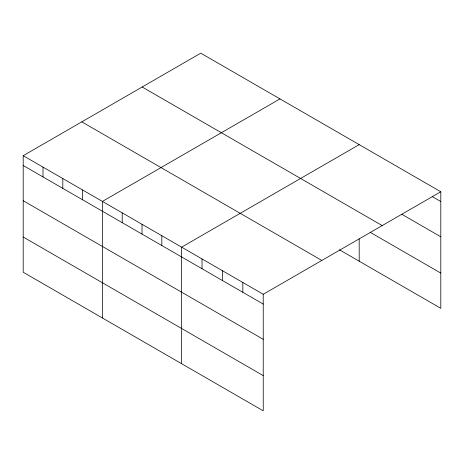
<?xml version="1.0" encoding="UTF-8"?>
<svg xmlns="http://www.w3.org/2000/svg" width="464" height="464" viewBox="0 0 464 464"><rect width="100%" height="100%" fill="white"/><g stroke="black" fill="none" stroke-linecap="round" stroke-linejoin="round"><path stroke-width="0.7" d="M23.2 155.689L263.233 294.269L263.233 410.831L23.2 272.246L23.2 155.689L200.767 53.169L440.8 191.754L440.8 308.311L339.387 249.76M279.978 98.902L102.411 201.417L102.411 317.979M359.188 144.635L181.621 247.15L181.621 363.712M263.233 294.269L440.8 191.754M432.146 196.562L440.8 201.562M401.847 214.304L440.8 236.791M142.17 87L382.203 225.585M370.318 232.394L440.8 273.087M81.797 121.858L321.83 260.437M23.2 165.497L263.233 304.077M23.2 200.726L263.233 339.306M23.2 237.023L263.233 375.602M359.188 238.908L359.188 261.197M242.829 282.489L242.829 292.303M222.43 270.709L222.43 280.523M202.026 258.929L202.026 268.743M161.82 235.718L161.82 245.526M142.019 224.286L142.019 234.094M122.212 212.854L122.212 222.662M82.609 189.985L82.609 199.798M62.808 178.553L62.808 188.361M43.001 167.121L43.001 176.929"/></g></svg>
